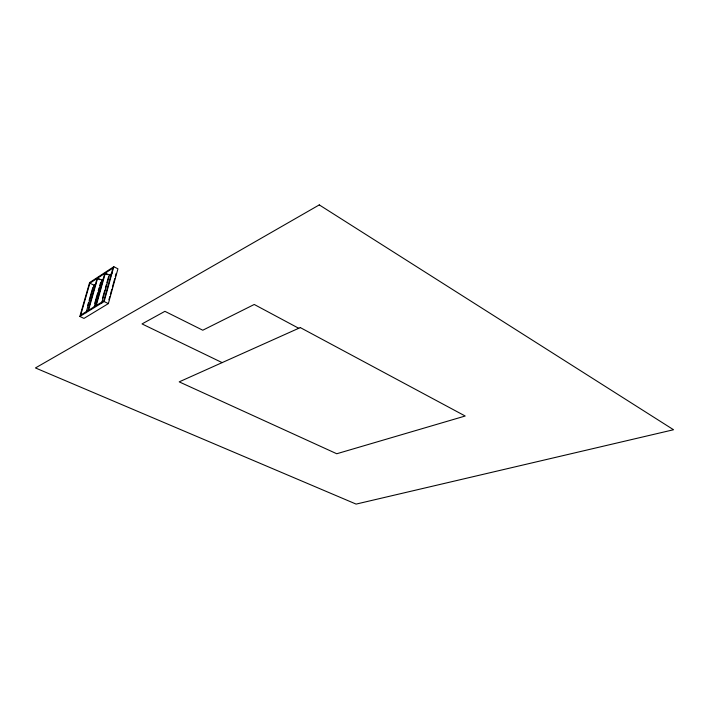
<?xml version="1.0" encoding="UTF-8"?>
<svg xmlns="http://www.w3.org/2000/svg" width="709" height="709" viewBox="0 0 709 709"><rect width="100%" height="100%" fill="white"/><g stroke="black" fill="none" stroke-linecap="round" stroke-linejoin="round"><path stroke-width="1.06" d="M108.92 299.756L109.798 296.592M110.374 294.483L111.827 289.21M112.412 287.101L114.734 278.655M115.31 276.545L116.187 273.382M108.362 303.603L117.933 268.826L113.803 266.717L89.6 282.572L79.833 316.453L83.972 318.403L108.362 303.603L104.134 301.547L79.833 316.453M104.134 301.547L113.803 266.717M102.459 298.507L104.799 290.141M105.384 288.049L106.253 284.912M106.837 282.82L108.592 276.545M101.591 303.372L109.461 275.127L111.995 273.488M104.781 273.435L95.644 305.907L88.51 310.285L97.674 278.088L104.781 273.435L107.236 274.675M105.366 273.054L96.229 305.544L103.824 300.873L112.935 268.108L105.366 273.054L109.461 275.127M94.74 303.292L97.665 292.923M98.25 290.85L99.127 287.739M99.712 285.665L100.589 282.563M94.146 307.086L101.75 280.117L103.532 278.965M86.037 312.793L93.925 285.178L95.733 284.008M97.106 278.46L87.943 310.639L80.684 315.097L89.875 283.183L97.106 278.46L99.544 279.674M87.606 305.712L88.51 302.539M89.112 300.421L92.737 287.739M222.139 362.618L142.03 323.924L164.905 311.331L202.774 330.217L254.239 304.471L298.737 328.285M89.875 283.183L93.925 285.178M97.674 278.088L101.75 280.117M319.272 204.901L35.45 367.944L356.113 504.099L673.55 429.743L319.272 204.901M300.288 327.585L179.2 381.867L336.757 453.751L465.201 416.015L300.288 327.585"/></g></svg>
